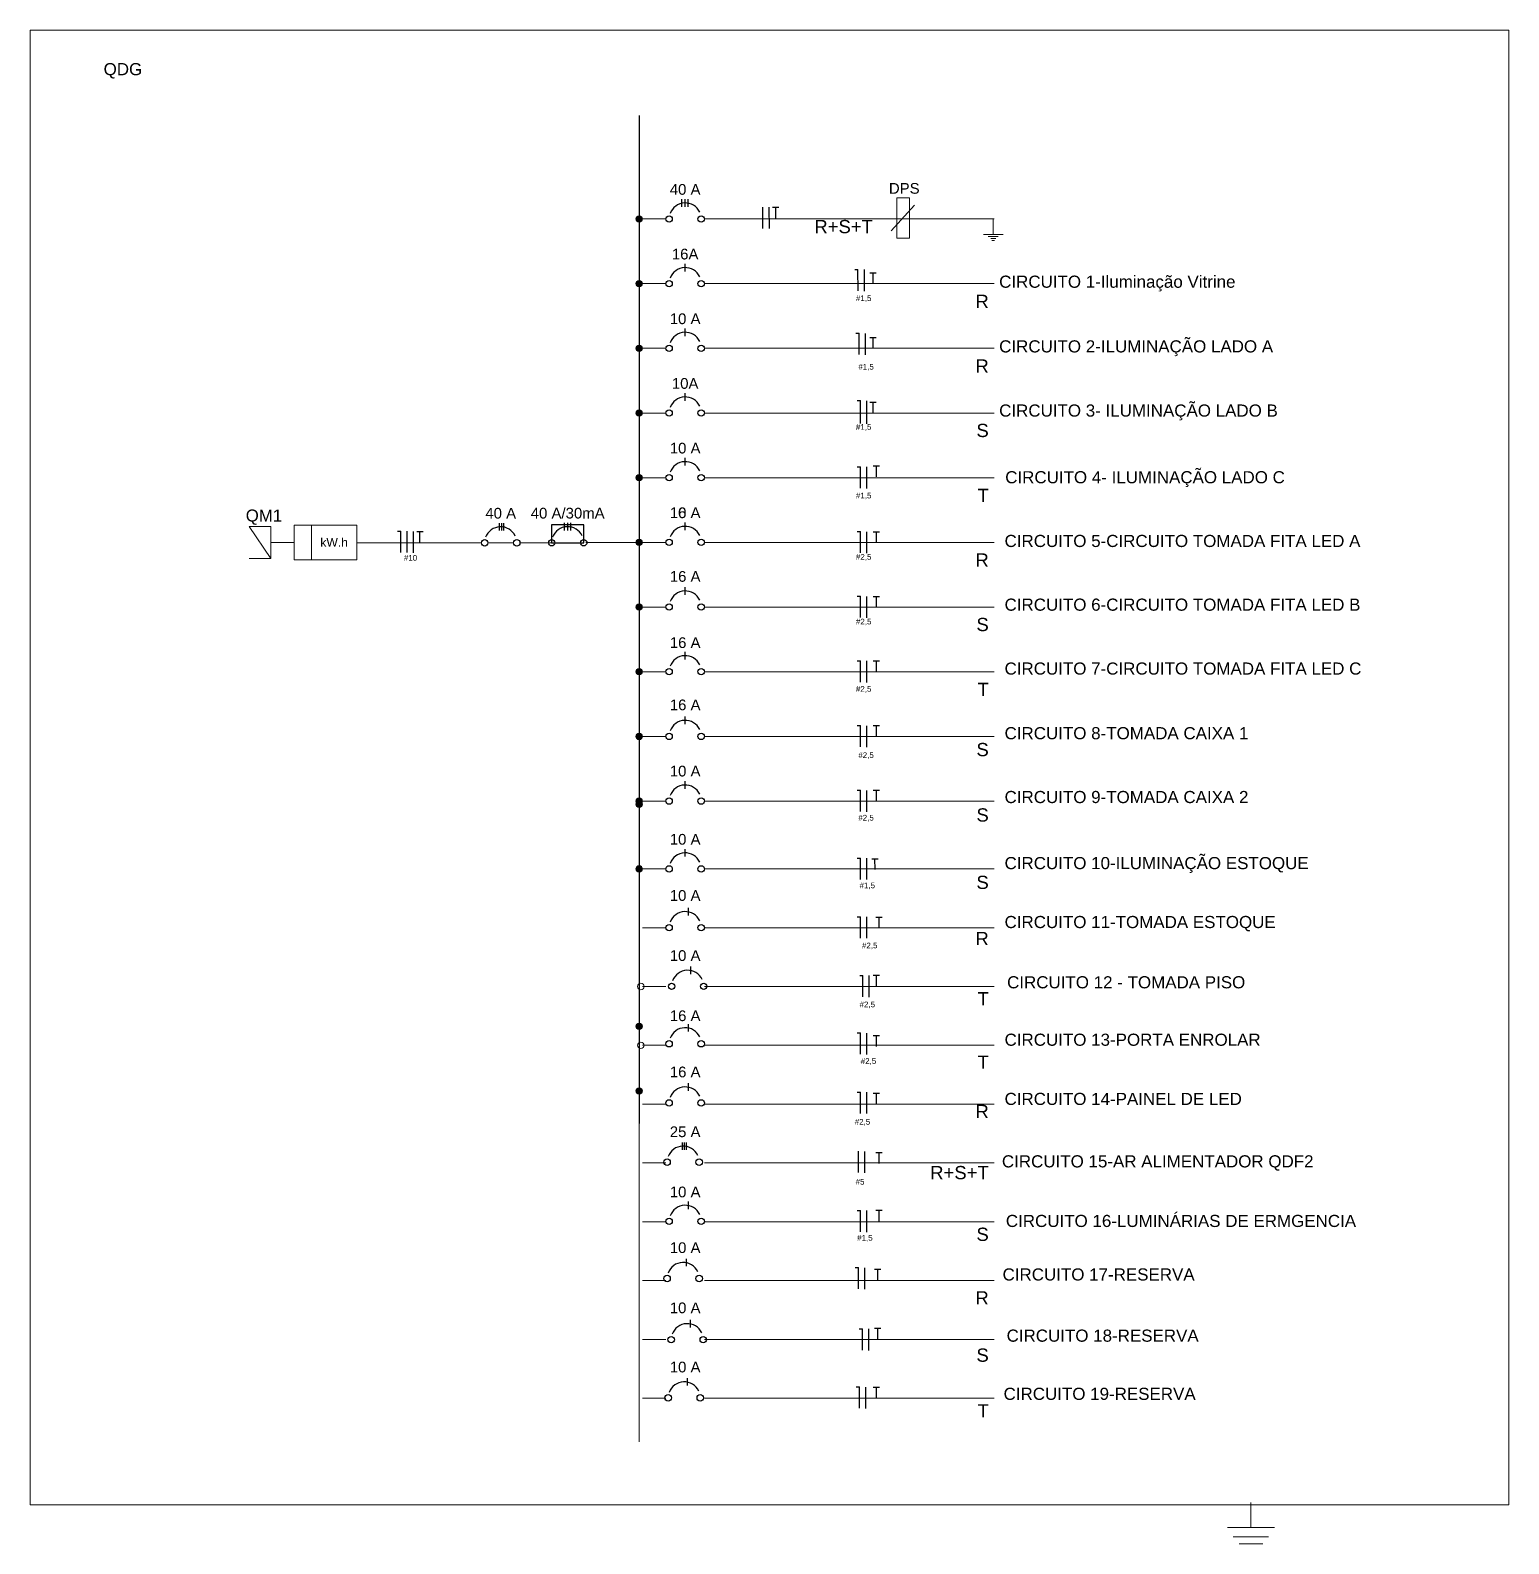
# Model space of a CAD drawing. Header units: millimetres. Extents: x -26 to 31631, y -22 to 25796.
# Drawn here: x 16230.8 to 16607.9, y 12819.6 to 13205.6 of the extents above; entities that cross this region are included whole.
import ezdxf

# ---------------------------------------------------------------- set-up
doc = ezdxf.new("R2010")
doc.units = ezdxf.units.MM
for name, color, linetype, lineweight in [('DI-Barramento', 6, 'Continuous', 30), ('DI-Disjuntor', 1, 'Continuous', 30), ('DI-Linhas do diagrama', 251, 'Continuous', 20), ('DI-Textos do diagrama', 7, 'Continuous', 20), ('DI-Textos do quadro', 7, 'Continuous', 20)]:
    doc.layers.add(name, color=color, linetype=linetype, lineweight=lineweight)
doc.layers.add('TEXTO_CIRCUITO', color=7, linetype='Continuous')
doc.styles.add('ARIAL', font='arial.ttf')
doc.styles.get("Standard").update_dxf_attribs({"font": 'arial.ttf', "height": 1})

msp = doc.modelspace()

# ---------------------------------------------------------------- linework, layer by layer
at = {"color": 2, "lineweight": 5}
for p, q in [((16607.9, 13205.62), (16230.84, 13205.62)), ((16230.84, 12829.47), (16230.84, 13205.62)), ((16607.9, 12829.47), (16607.9, 13205.62)), ((16230.84, 12829.47), (16607.9, 12829.47)), ((16542.16, 12830.1), (16542.16, 12829.64))]:
    msp.add_line(p, q, dxfattribs=at)
at = {"color": 0, "lineweight": 5}
for p, q in [((16542.16, 12829.64), (16542.16, 12823.65)), ((16542.16, 12823.65), (16536.16, 12823.65)), ((16536.16, 12823.65), (16542.16, 12823.65)), ((16542.16, 12823.65), (16548.16, 12823.65)), ((16548.16, 12823.65), (16542.16, 12823.65)), ((16542.16, 12821.35), (16537.66, 12821.35)), ((16542.16, 12819.55), (16539.16, 12819.55)), ((16539.16, 12819.55), (16542.16, 12819.55)), ((16542.16, 12821.35), (16546.66, 12821.35)), ((16546.66, 12821.35), (16542.16, 12821.35)), ((16542.16, 12819.55), (16542.16, 12819.55)), ((16542.16, 12819.55), (16545.16, 12819.55)), ((16545.16, 12819.55), (16542.16, 12819.55))]:
    msp.add_line(p, q, dxfattribs=at)
at = {"layer": 'DI-Barramento', "linetype": 'Continuous'}
for p, q in [((16386.14, 13183.92), (16386.14, 13008.18)), ((16386.14, 13009), (16386.14, 12982.9)), ((16386.14, 12982.9), (16386.14, 12926.79))]:
    msp.add_line(p, q, dxfattribs=at)
at = {"layer": 'DI-Barramento', "lineweight": 5}
msp.add_line((16386.14, 12926.79), (16386.14, 12845.58), dxfattribs=at)
at = {"layer": 'DI-Disjuntor', "linetype": 'Continuous'}
for p, q in [((16397.04, 13160.62), (16397.04, 13162.53)), ((16397.86, 13160.62), (16397.86, 13162.53)), ((16398.61, 13160.62), (16398.61, 13162.53)), ((16397.86, 13144.12), (16397.86, 13146.03)), ((16397.86, 13127.62), (16397.86, 13129.53)), ((16397.86, 13111.13), (16397.86, 13113.04)), ((16397.86, 13094.63), (16397.86, 13096.54)), ((16350.49, 13078.01), (16350.49, 13079.92)), ((16351.13, 13078.01), (16351.13, 13079.92)), ((16351.64, 13078.01), (16351.64, 13079.92)), ((16367.09, 13078.04), (16367.09, 13079.95)), ((16367.9, 13078.04), (16367.9, 13079.95)), ((16368.72, 13078.04), (16368.72, 13079.95)), ((16397.86, 13078.13), (16397.86, 13080.04)), ((16397.86, 13061.63), (16397.86, 13063.54)), ((16397.86, 13045.14), (16397.86, 13047.04)), ((16397.86, 13028.64), (16397.86, 13030.55)), ((16397.86, 13012.14), (16397.86, 13014.05)), ((16397.86, 12994.82), (16397.86, 12996.73)), ((16398.68, 12979.85), (16398.68, 12981.76)), ((16399.32, 12964.88), (16399.32, 12966.79)), ((16398.68, 12950.22), (16398.68, 12952.13)), ((16398.68, 12935.12), (16398.68, 12937.03)), ((16397.17, 12920.03), (16397.17, 12921.94)), ((16397.67, 12920.03), (16397.67, 12921.94)), ((16398.17, 12920.03), (16398.17, 12921.94)), ((16398.68, 12904.93), (16398.68, 12906.84)), ((16398.17, 12890.35), (16398.17, 12892.25)), ((16399.19, 12874.74), (16399.19, 12876.65)), ((16398.43, 12859.9), (16398.43, 12861.8))]:
    msp.add_line(p, q, dxfattribs=at)
at = {"layer": 'DI-Disjuntor'}
msp.add_lwpolyline([(16363.81, 13074.9), (16371.99, 13074.9), (16371.99, 13079.5), (16363.81, 13079.5)], close=True, dxfattribs=at)
at = {"layer": 'DI-Disjuntor', "linetype": 'Continuous'}
for centre in [(16393.77, 13157.48), (16401.95, 13157.48), (16393.77, 13140.99), (16401.95, 13140.99), (16393.77, 13124.49), (16401.95, 13124.49), (16393.77, 13107.99), (16401.95, 13107.99), (16393.77, 13091.49), (16401.95, 13091.49), (16346.73, 13074.88), (16354.91, 13074.88), (16363.81, 13074.9), (16371.99, 13074.9), (16393.77, 13074.99), (16401.95, 13074.99), (16393.77, 13058.5), (16401.95, 13058.5), (16393.77, 13042), (16401.95, 13042), (16393.77, 13025.5), (16401.95, 13025.5), (16393.77, 13009), (16401.95, 13009), (16393.77, 12991.69), (16401.95, 12991.69), (16393.77, 12976.71), (16401.95, 12976.71), (16394.41, 12961.74), (16402.59, 12961.74), (16393.77, 12947.09), (16401.95, 12947.09), (16393.77, 12931.99), (16401.95, 12931.99), (16393.26, 12916.89), (16401.44, 12916.89), (16393.77, 12901.79), (16401.95, 12901.79), (16393.26, 12887.21), (16401.44, 12887.21), (16394.29, 12871.6), (16402.47, 12871.6), (16393.52, 12856.76), (16401.7, 12856.76)]:
    msp.add_circle(centre, 0.818, dxfattribs=at)
for centre in [(16397.86, 13157.48), (16397.86, 13140.99), (16397.86, 13124.49), (16397.86, 13107.99), (16397.86, 13091.49), (16350.82, 13074.88), (16367.9, 13074.9), (16397.86, 13074.99), (16397.86, 13058.5), (16397.86, 13042), (16397.86, 13025.5), (16397.86, 13009), (16397.86, 12991.69), (16397.86, 12976.71), (16398.5, 12961.74), (16397.86, 12947.09), (16397.86, 12931.99), (16397.35, 12916.89), (16397.86, 12901.79), (16397.35, 12887.21), (16398.38, 12871.6), (16397.61, 12856.76)]:
    msp.add_arc(centre, 4.09, 25, 160, dxfattribs=at)
at = {"layer": 'DI-Linhas do diagrama', "linetype": 'Continuous'}
for p, q in [((16386.96, 13157.48), (16392.95, 13157.48)), ((16402.77, 13157.48), (16428.05, 13157.48)), ((16428.05, 13157.48), (16476.63, 13157.48)), ((16386.96, 13140.99), (16392.95, 13140.99)), ((16402.77, 13140.99), (16428.05, 13140.99)), ((16428.05, 13140.99), (16476.63, 13140.99)), ((16386.96, 13124.49), (16392.95, 13124.49)), ((16402.77, 13124.49), (16428.05, 13124.49)), ((16428.05, 13124.49), (16476.63, 13124.49)), ((16386.96, 13107.99), (16392.95, 13107.99)), ((16402.77, 13107.99), (16428.05, 13107.99)), ((16428.05, 13107.99), (16476.63, 13107.99)), ((16386.96, 13091.49), (16392.95, 13091.49)), ((16402.77, 13091.49), (16428.05, 13091.49)), ((16428.05, 13091.49), (16476.63, 13091.49)), ((16292.17, 13079.08), (16286.71, 13079.08)), ((16292.17, 13070.9), (16286.71, 13079.08)), ((16292.17, 13070.9), (16292.17, 13079.08)), ((16302.59, 13070.57), (16302.59, 13079.42)), ((16292.17, 13074.99), (16298.17, 13074.99)), ((16372.5, 13074.99), (16386.14, 13074.99)), ((16386.96, 13074.99), (16392.95, 13074.99)), ((16402.77, 13074.99), (16428.05, 13074.99)), ((16428.05, 13074.99), (16476.63, 13074.99)), ((16286.71, 13070.9), (16292.17, 13070.9)), ((16386.96, 13058.5), (16392.95, 13058.5)), ((16402.77, 13058.5), (16428.05, 13058.5)), ((16428.05, 13058.5), (16476.63, 13058.5)), ((16386.96, 13042), (16392.95, 13042)), ((16402.77, 13042), (16428.05, 13042)), ((16428.05, 13042), (16476.63, 13042)), ((16386.96, 13025.5), (16392.95, 13025.5)), ((16402.77, 13025.5), (16428.05, 13025.5)), ((16428.05, 13025.5), (16476.63, 13025.5)), ((16386.96, 13009), (16392.95, 13009)), ((16402.77, 13009), (16428.05, 13009)), ((16428.05, 13009), (16476.63, 13009)), ((16386.96, 12991.69), (16392.95, 12991.69)), ((16386.96, 12991.69), (16392.96, 12991.69)), ((16402.77, 12991.69), (16428.05, 12991.69)), ((16428.05, 12991.69), (16476.64, 12991.69)), ((16386.96, 12976.69), (16392.96, 12976.69)), ((16386.96, 12976.69), (16392.96, 12976.69)), ((16386.96, 12976.69), (16392.96, 12976.69)), ((16402.77, 12976.69), (16428.05, 12976.69)), ((16428.05, 12976.69), (16476.64, 12976.69)), ((16386.96, 12961.69), (16392.96, 12961.69)), ((16402.77, 12961.69), (16428.05, 12961.69)), ((16428.05, 12961.69), (16476.64, 12961.69)), ((16386.96, 12946.69), (16392.96, 12946.69)), ((16402.77, 12946.69), (16428.05, 12946.69)), ((16428.05, 12946.69), (16476.64, 12946.69)), ((16386.96, 12931.69), (16392.96, 12931.69)), ((16386.96, 12931.69), (16392.96, 12931.69)), ((16402.77, 12931.69), (16428.05, 12931.69)), ((16428.05, 12931.69), (16476.64, 12931.69)), ((16386.96, 12916.69), (16392.96, 12916.69)), ((16402.77, 12916.69), (16428.05, 12916.69)), ((16428.05, 12916.69), (16476.64, 12916.69)), ((16386.96, 12901.69), (16392.96, 12901.69)), ((16402.77, 12901.69), (16428.05, 12901.69)), ((16428.05, 12901.69), (16476.64, 12901.69)), ((16386.96, 12886.69), (16392.96, 12886.69)), ((16402.77, 12886.69), (16428.05, 12886.69)), ((16428.05, 12886.69), (16476.64, 12886.69)), ((16386.96, 12871.69), (16392.96, 12871.69)), ((16402.77, 12871.69), (16428.05, 12871.69)), ((16428.05, 12871.69), (16476.64, 12871.69)), ((16386.96, 12856.69), (16392.96, 12856.69)), ((16402.77, 12856.69), (16428.05, 12856.69)), ((16428.05, 12856.69), (16476.64, 12856.69))]:
    msp.add_line(p, q, dxfattribs=at)
at = {"layer": 'DI-Linhas do diagrama', "lineweight": 5}
for p, q in [((16345.92, 13074.9), (16314.1, 13074.9)), ((16354.1, 13074.9), (16347.55, 13074.9)), ((16363.81, 13074.9), (16355.73, 13074.9))]:
    msp.add_line(p, q, dxfattribs=at)
at = {"layer": 'DI-Linhas do diagrama', "linetype": 'Continuous', "const_width": 0.818}
for points in [[(16386.55, 13157.48, 1), (16385.73, 13157.48, 1)], [(16386.55, 13140.99, 1), (16385.73, 13140.99, 1)], [(16386.55, 13124.49, 1), (16385.73, 13124.49, 1)], [(16386.55, 13107.99, 1), (16385.73, 13107.99, 1)], [(16386.55, 13091.49, 1), (16385.73, 13091.49, 1)], [(16386.55, 13074.99, 1), (16385.73, 13074.99, 1)], [(16386.55, 13058.5, 1), (16385.73, 13058.5, 1)], [(16386.55, 13042, 1), (16385.73, 13042, 1)], [(16386.55, 13025.5, 1), (16385.73, 13025.5, 1)], [(16386.55, 13009, 1), (16385.73, 13009, 1)], [(16386.55, 13008.18, 1), (16385.73, 13008.18, 1)], [(16386.55, 12991.69, 1), (16385.73, 12991.69, 1)], [(16386.55, 12951.54, 1), (16385.73, 12951.54, 1)], [(16386.55, 12935.04, 1), (16385.73, 12935.04, 1)]]:
    msp.add_lwpolyline(points, format="xyb", close=True, dxfattribs=at)
at = {"layer": 'DI-Linhas do diagrama', "linetype": 'Continuous'}
msp.add_lwpolyline([(16298.17, 13070.57), (16298.17, 13079.42), (16314.1, 13079.42), (16314.1, 13070.57), (16298.17, 13070.57)], close=True, dxfattribs=at)
for centre in [(16386.14, 13157.48), (16386.14, 13140.99), (16386.14, 13124.49), (16386.14, 13107.99), (16386.14, 13091.49), (16386.14, 13074.99), (16386.14, 13058.5), (16386.14, 13042), (16386.14, 13025.5), (16386.14, 13009), (16386.14, 13008.18), (16386.14, 12991.69), (16386.55, 12961.69), (16386.14, 12951.54), (16386.55, 12946.69), (16386.14, 12935.04)]:
    msp.add_circle(centre, 0.818, dxfattribs=at)
at = {"layer": 'DI-Textos do diagrama'}
msp.add_line((16450.39, 13154.49), (16456.36, 13160.99), dxfattribs=at)
at = {"layer": 'DI-Textos do diagrama', "linetype": 'Continuous'}
for p, q in [((16476.43, 13157.51), (16476.43, 13153.49)), ((16473.92, 13153.49), (16478.94, 13153.49)), ((16475.17, 13152.99), (16477.68, 13152.99)), ((16475.8, 13152.49), (16477.05, 13152.49)), ((16476.11, 13151.99), (16476.74, 13151.99))]:
    msp.add_line(p, q, dxfattribs=at)
at = {"layer": 'DI-Textos do diagrama'}
msp.add_lwpolyline([(16451.81, 13162.85), (16455.09, 13162.85), (16455.09, 13152.6), (16451.81, 13152.6)], close=True, dxfattribs=at)
at = {"layer": 'TEXTO_CIRCUITO'}
for p, q in [((16417.71, 13155.08), (16417.69, 13160.53)), ((16419.34, 13155.02), (16419.32, 13160.48)), ((16420.13, 13160.48), (16421.76, 13160.48)), ((16420.96, 13157.69), (16420.95, 13160.48)), ((16441.12, 13144.62), (16441.93, 13144.62)), ((16441.95, 13139.16), (16441.93, 13144.62)), ((16443.58, 13139.11), (16443.56, 13144.56)), ((16444.99, 13143.72), (16446.61, 13143.72)), ((16445.81, 13140.93), (16445.8, 13143.72)), ((16441.42, 13128.35), (16442.24, 13128.35)), ((16442.26, 13122.89), (16442.24, 13128.35)), ((16443.89, 13122.84), (16443.86, 13128.29)), ((16444.99, 13127.22), (16446.61, 13127.22)), ((16445.81, 13124.43), (16445.8, 13127.22)), ((16441.73, 13111.16), (16442.54, 13111.16)), ((16442.56, 13105.7), (16442.54, 13111.16)), ((16444.19, 13105.65), (16444.17, 13111.1)), ((16442.56, 13105.32), (16442.54, 13110.77)), ((16444.19, 13105.26), (16444.17, 13110.72)), ((16444.99, 13110.72), (16446.61, 13110.72)), ((16445.81, 13107.93), (16445.8, 13110.72)), ((16441.73, 13094.28), (16442.54, 13094.28)), ((16442.56, 13088.82), (16442.54, 13094.28)), ((16444.19, 13088.77), (16444.17, 13094.22)), ((16445.8, 13094.51), (16447.43, 13094.51)), ((16446.63, 13091.72), (16446.62, 13094.51)), ((16324.52, 13077.83), (16325.34, 13077.83)), ((16325.36, 13072.44), (16325.34, 13077.89)), ((16326.99, 13072.38), (16326.97, 13077.83)), ((16328.62, 13072.32), (16328.6, 13077.78)), ((16329.41, 13077.73), (16331.04, 13077.73)), ((16330.23, 13074.94), (16330.22, 13077.73)), ((16441.73, 13077.78), (16442.54, 13077.78)), ((16442.56, 13072.32), (16442.54, 13077.78)), ((16444.19, 13072.27), (16444.17, 13077.72)), ((16445.8, 13077.69), (16447.43, 13077.69)), ((16446.63, 13074.9), (16446.62, 13077.69)), ((16441.73, 13061.28), (16442.54, 13061.28)), ((16442.56, 13055.83), (16442.54, 13061.28)), ((16444.19, 13055.77), (16444.17, 13061.22)), ((16445.8, 13061.22), (16447.43, 13061.22)), ((16446.63, 13058.43), (16446.62, 13061.22)), ((16441.73, 13044.78), (16442.54, 13044.78)), ((16442.56, 13039.33), (16442.54, 13044.78)), ((16444.19, 13039.27), (16444.17, 13044.73)), ((16445.8, 13044.75), (16447.43, 13044.75)), ((16446.63, 13041.97), (16446.62, 13044.76)), ((16441.73, 13028.28), (16442.54, 13028.28)), ((16442.56, 13022.83), (16442.54, 13028.28)), ((16444.19, 13022.77), (16444.17, 13028.23)), ((16445.8, 13028.28), (16447.43, 13028.28)), ((16446.63, 13025.49), (16446.62, 13028.28)), ((16441.73, 13011.79), (16442.54, 13011.79)), ((16442.56, 13006.33), (16442.54, 13011.79)), ((16444.19, 13006.28), (16444.17, 13011.73)), ((16445.8, 13011.81), (16447.43, 13011.81)), ((16446.63, 13009.02), (16446.62, 13011.81)), ((16441.73, 12994.47), (16442.54, 12994.47)), ((16442.57, 12989.02), (16442.54, 12994.47)), ((16444.19, 12988.96), (16444.17, 12994.41)), ((16445.45, 12994.29), (16447.08, 12994.29)), ((16446.28, 12991.51), (16446.27, 12994.3)), ((16441.73, 12979.5), (16442.54, 12979.5)), ((16442.57, 12974.04), (16442.54, 12979.5)), ((16444.19, 12973.99), (16444.17, 12979.44)), ((16446.51, 12979.34), (16448.13, 12979.34)), ((16447.33, 12976.55), (16447.32, 12979.34)), ((16442.37, 12964.52), (16443.18, 12964.52)), ((16443.2, 12959.07), (16443.18, 12964.52)), ((16444.83, 12959.01), (16444.81, 12964.47)), ((16445.8, 12964.62), (16447.43, 12964.62)), ((16446.63, 12961.83), (16446.62, 12964.62)), ((16441.73, 12949.87), (16442.54, 12949.87)), ((16442.57, 12944.41), (16442.54, 12949.87)), ((16444.19, 12944.36), (16444.17, 12949.81)), ((16445.8, 12949.2), (16447.43, 12949.2)), ((16446.63, 12946.42), (16446.62, 12949.21)), ((16441.73, 12934.77), (16442.54, 12934.77)), ((16442.57, 12929.32), (16442.54, 12934.77)), ((16444.19, 12929.26), (16444.17, 12934.72)), ((16445.8, 12934.49), (16447.43, 12934.49)), ((16446.63, 12931.7), (16446.62, 12934.49)), ((16442.05, 12914.22), (16442.03, 12919.67)), ((16443.68, 12914.16), (16443.66, 12919.62)), ((16446.51, 12919.36), (16448.13, 12919.36)), ((16447.33, 12916.58), (16447.32, 12919.37)), ((16441.73, 12904.58), (16442.54, 12904.58)), ((16442.57, 12899.12), (16442.54, 12904.58)), ((16444.19, 12899.07), (16444.17, 12904.52)), ((16446.51, 12904.65), (16448.13, 12904.65)), ((16447.33, 12901.86), (16447.32, 12904.65)), ((16441.22, 12889.99), (16442.03, 12889.99)), ((16442.05, 12884.54), (16442.03, 12889.99)), ((16443.68, 12884.48), (16443.66, 12889.94)), ((16446.15, 12889.58), (16447.78, 12889.58)), ((16446.98, 12886.8), (16446.97, 12889.59)), ((16442.24, 12874.38), (16443.06, 12874.38)), ((16443.08, 12868.93), (16443.06, 12874.38)), ((16444.71, 12868.87), (16444.68, 12874.33)), ((16446.15, 12874.52), (16447.78, 12874.52)), ((16446.98, 12871.73), (16446.97, 12874.52)), ((16441.47, 12859.54), (16442.29, 12859.54)), ((16442.31, 12854.09), (16442.29, 12859.54)), ((16443.94, 12854.03), (16443.92, 12859.49)), ((16445.8, 12859.45), (16447.43, 12859.45)), ((16446.63, 12856.67), (16446.62, 12859.46))]:
    msp.add_line(p, q, dxfattribs=at)

# ---------------------------------------------------------------- texts
at = {"layer": 'DI-Textos do diagrama', "line_spacing_factor": 0.798, "style": 'ARIAL'}
for s, insert, char_height, width, attachment_point in [('R+S+T', (16445.74, 13153.81), 3.375, 5.3114, 9), ('R', (16475.29, 13134.79), 3.38, 5.3114, 9), ('R', (16475.29, 13118.29), 3.38, 5.3114, 9), ('S', (16475.29, 13101.8), 3.38, 5.3114, 9), ('T', (16475.29, 13085.3), 3.38, 5.3114, 9), ('kW.h', (16304.82, 13073.88), 2.213, 10.6228, 7), ('R', (16475.29, 13068.8), 3.38, 5.3114, 9), ('S', (16475.29, 13052.3), 3.38, 5.3114, 9), ('T', (16475.29, 13035.8), 3.38, 5.3114, 9), ('S', (16475.29, 13020.4), 3.38, 5.3114, 9), ('S', (16475.29, 13003.72), 3.38, 5.3114, 9), ('S', (16475.29, 12986.53), 3.38, 5.3114, 9), ('R', (16475.29, 12972.24), 3.38, 5.3114, 9), ('T', (16475.29, 12956.89), 3.38, 5.3114, 9), ('T', (16475.29, 12940.71), 3.38, 5.3114, 9), ('R', (16475.29, 12928.16), 3.38, 5.3114, 9), ('R+S+T', (16475.29, 12912.49), 3.375, 5.3114, 9), ('S', (16475.29, 12896.75), 3.38, 5.3114, 9), ('R', (16475.29, 12880.58), 3.38, 5.3114, 9), ('S', (16475.29, 12865.92), 3.38, 5.3114, 9), ('T', (16475.29, 12851.76), 3.38, 5.3114, 9)]:
    msp.add_mtext(s, dxfattribs=dict(at, insert=insert, char_height=char_height, width=width, attachment_point=attachment_point))
at = {"layer": 'DI-Textos do quadro', "char_height": 3.375, "attachment_point": 4}
for s, insert, width in [('{\\H0.91667x;QDG}', (16249.55, 13195.28), 82.1991), ('{\\H0.91667x;CIRCUITO 1-Iluminação Vitrine}', (16477.94, 13141.01), 82.1991), ('{\\H0.91667x;CIRCUITO 2-ILUMINAÇÃO LADO A}', (16477.94, 13124.51), 82.1991), ('{\\H0.91667x;CIRCUITO 3- ILUMINAÇÃO LADO B}', (16477.94, 13108.14), 78.5927), ('{\\H0.91667x;CIRCUITO 4- ILUMINAÇÃO LADO C}', (16479.49, 13091.13), 78.5927), ('{\\H0.91667x;CIRCUITO 5-CIRCUITO TOMADA FITA LED A }', (16479.32, 13075.33), 99.4662), ('{\\H0.91667x;CIRCUITO 6-CIRCUITO TOMADA FITA LED B }', (16479.32, 13059.08), 101.4294), ('{\\H0.91667x;CIRCUITO 7-CIRCUITO TOMADA FITA LED C}', (16479.32, 13042.78), 99.1987), ('{\\H0.91667x;CIRCUITO 8-TOMADA CAIXA 1}', (16479.32, 13026.29), 93.2921), ('{\\H0.91667x;CIRCUITO 9-TOMADA CAIXA 2}', (16479.32, 13010.01), 96.8287), ('{\\H0.91667x;CIRCUITO 10-ILUMINAÇÃO ESTOQUE }', (16479.32, 12992.7), 96.8287), ('{\\H0.91667x;CIRCUITO 11-TOMADA ESTOQUE}', (16479.32, 12977.72), 96.8287), ('{\\H0.91667x;CIRCUITO 12 - TOMADA PISO}', (16479.96, 12962.75), 96.8287), ('{\\H0.91667x;CIRCUITO 13-PORTA ENROLAR}', (16479.32, 12948.1), 96.8287), ('{\\H0.91667x;CIRCUITO 14-PAINEL DE LED}', (16479.32, 12933), 96.8287), ('{\\H0.91667x;CIRCUITO 15-AR ALIMENTADOR QDF2 }', (16478.64, 12916.67), 77.3022), ('{\\H0.91667x;CIRCUITO 16-LUMINÁRIAS DE ERMGENCIA}', (16479.65, 12901.87), 96.8287), ('{\\H0.91667x;CIRCUITO 17-RESERVA}', (16478.81, 12888.22), 96.8287), ('{\\H0.91667x;CIRCUITO 18-RESERVA}', (16479.84, 12872.61), 96.8287), ('{\\H0.91667x;CIRCUITO 19-RESERVA}', (16479.07, 12857.77), 96.8287)]:
    msp.add_mtext(s, dxfattribs=dict(at, insert=insert, width=width))
at = {"layer": 'TEXTO_CIRCUITO', "line_spacing_factor": 0.798, "style": 'ARIAL'}
for s, insert, char_height, width, attachment_point in [('40 A', (16397.86, 13163.63), 2.727, 13.0891, 8), ('DPS', (16453.74, 13163.89), 2.727, 13.0891, 8), ('16A', (16397.86, 13147.13), 2.727, 13.0891, 8), ('10 A', (16397.86, 13130.63), 2.727, 13.0891, 8), ('10A', (16397.86, 13114.13), 2.727, 13.0891, 8), ('10 A', (16397.86, 13097.63), 2.727, 13.0891, 8), ('QM1', (16285.79, 13079.46), 3.068, 11.0439, 7), ('40 A', (16350.82, 13081.02), 2.727, 13.0891, 8), ('40 A/30mA', (16367.9, 13081.04), 2.727, 21.7832, 8), ('10 A', (16397.86, 13081.14), 2.727, 13.0891, 8), ('16 A', (16397.86, 13081.14), 2.727, 13.0891, 8), ('16 A', (16397.86, 13064.9), 2.727, 13.0891, 8), ('16 A', (16397.86, 13048.01), 2.727, 13.0891, 8), ('16 A', (16397.86, 13032.13), 2.727, 13.0891, 8), ('10 A', (16397.86, 13015.24), 2.727, 13.0891, 8), ('10 A', (16397.86, 12997.84), 2.727, 13.0891, 8), ('10 A', (16397.86, 12983.51), 2.727, 13.0891, 8), ('10 A', (16397.86, 12968.18), 2.727, 13.0891, 8), ('16 A', (16397.86, 12952.83), 2.727, 13.0891, 8), ('16 A', (16397.86, 12938.5), 2.727, 13.0891, 8), ('25 A', (16397.86, 12923.23), 2.727, 13.0891, 8), ('10 A', (16397.86, 12907.88), 2.727, 13.0891, 8), ('10 A', (16397.86, 12893.67), 2.727, 13.0891, 8), ('10 A', (16397.86, 12878.32), 2.727, 13.0891, 8), ('10 A', (16397.86, 12863.22), 2.727, 13.0891, 8)]:
    msp.add_mtext(s, dxfattribs=dict(at, insert=insert, char_height=char_height, width=width, attachment_point=attachment_point))
at = {"layer": 'TEXTO_CIRCUITO', "char_height": 1.454, "width": 10.526, "attachment_point": 8, "rotation": 0.2201, "line_spacing_factor": 0.798, "style": 'ARIAL'}
for s, insert in [('#1,5', (16443.39, 13136.28)), ('#1,5', (16444, 13118.78)), ('#1,5', (16443.39, 13103.43)), ('#1,5', (16443.39, 13085.94)), ('#10', (16327.81, 13070.29)), ('#2,5', (16443.39, 13070.29)), ('#2,5', (16443.39, 13053.79)), ('#2,5', (16443.39, 13036.6)), ('#2,5', (16444, 13019.72)), ('#2,5', (16444, 13003.75)), ('#1,5', (16444.31, 12986.49)), ('#2,5', (16444.93, 12971.16)), ('#2,5', (16444.31, 12956.12)), ('#2,5', (16444.62, 12941.69)), ('#2,5', (16443.08, 12926.17)), ('#5', (16442.47, 12911.13)), ('#1,5', (16443.7, 12896.57))]:
    msp.add_mtext(s, dxfattribs=dict(at, insert=insert))

doc.saveas('drawing.dxf')
